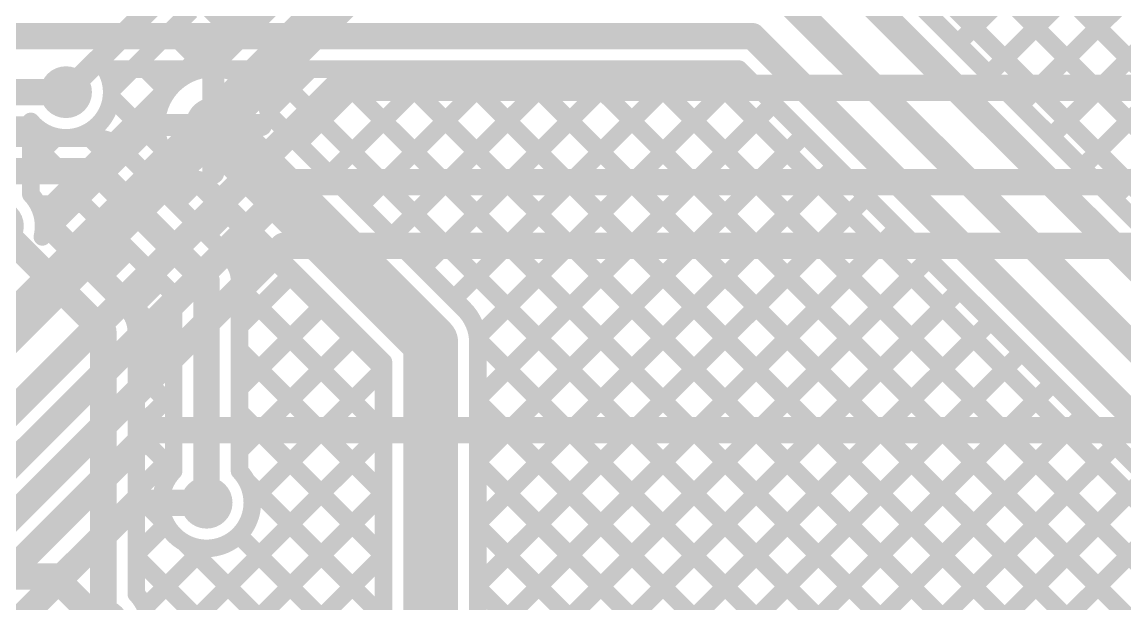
# Model space of a CAD drawing. Header units: millimetres. Extents: x -0.01 to 3.73, y -0.01 to 3.05.
# Drawn here: x 1.14 to 1.642, y 2.257 to 2.522 of the extents above; entities that cross this region are included whole.
import ezdxf

# ---------------------------------------------------------------- set-up
doc = ezdxf.new("R2010")
doc.units = ezdxf.units.MM
doc.header["$MEASUREMENT"] = 0
for name, color, linetype in [('BottomLayer', 5, 'Continuous'), ('TopLayer', 1, 'Continuous'), ('ViaHoleLayer', 16, 'Continuous')]:
    doc.layers.add(name, color=color, linetype=linetype)

msp = doc.modelspace()

# ---------------------------------------------------------------- hatches: boundary and pattern name
at = {"layer": 'BottomLayer'}
h = msp.add_hatch(color=5, dxfattribs=at)
edge = h.paths.add_edge_path()
edge.add_arc((1.16, 2.49), 0.01181, 0, 360)
h = msp.add_hatch(color=5, dxfattribs=at)
edge = h.paths.add_edge_path()
edge.add_arc((1.227, 2.475), 0.01181, 0, 360)
h = msp.add_hatch(color=5, dxfattribs=at)
edge = h.paths.add_edge_path()
edge.add_arc((1.129, 2.429), 0.01181, 0, 360)
h = msp.add_hatch(color=5, dxfattribs=at)
edge = h.paths.add_edge_path()
edge.add_arc((1.224, 2.303), 0.01181, 0, 360)
h = msp.add_hatch(color=5, dxfattribs=at)
edge = h.paths.add_edge_path()
edge.add_arc((1.177, 2.247), 0.01181, 0, 360)
at = {"layer": 'TopLayer'}
h = msp.add_hatch(color=1, dxfattribs=at)
edge = h.paths.add_edge_path()
edge.add_arc((1.16, 2.49), 0.01181, 0, 360)
h = msp.add_hatch(color=1, dxfattribs=at)
edge = h.paths.add_edge_path()
edge.add_arc((1.227, 2.475), 0.01181, 0, 360)
h = msp.add_hatch(color=1, dxfattribs=at)
edge = h.paths.add_edge_path()
edge.add_arc((1.129, 2.429), 0.01181, 0, 360)
h = msp.add_hatch(color=1, dxfattribs=at)
edge = h.paths.add_edge_path()
edge.add_arc((1.224, 2.303), 0.01181, 0, 360)
h = msp.add_hatch(color=1, dxfattribs=at)
edge = h.paths.add_edge_path()
edge.add_arc((1.177, 2.247), 0.01181, 0, 360)
at = {"layer": 'ViaHoleLayer'}
h = msp.add_hatch(color=16, dxfattribs=at)
edge = h.paths.add_edge_path()
edge.add_arc((1.16, 2.49), 0.00591, 0, 360)
h = msp.add_hatch(color=16, dxfattribs=at)
edge = h.paths.add_edge_path()
edge.add_arc((1.227, 2.475), 0.00591, 0, 360)
h = msp.add_hatch(color=16, dxfattribs=at)
edge = h.paths.add_edge_path()
edge.add_arc((1.224, 2.303), 0.00591, 0, 360)

# ---------------------------------------------------------------- linework, layer by layer
at = {"layer": 'BottomLayer'}
for points, const_width in [([(1.14902, 2.43467), (1.44694, 2.73259)], 0.008), ([(1.22592, 2.50079), (1.28554, 2.56041)], 0.008), ([(1.227, 2.475), (1.299, 2.547)], 0.02), ([(1.16, 2.49), (1.207, 2.537)], 0.01), ([(1.22035, 2.53279), (1.23913, 2.514)], 0.008), ([(1.18079, 2.49099), (1.2169, 2.5271)], 0.008), ([(1.20733, 2.51753), (1.2242, 2.50066)], 0.008), ([(1.19318, 2.50339), (1.20624, 2.49033)], 0.008), ([(1.227, 2.475), (1.227, 2.49681)], 0.01), ([(1.1083, 2.31743), (1.28288, 2.492)], 0.012), ([(1.28288, 2.492), (1.798, 2.492)], 0.012), ([(1.18067, 2.48761), (1.19671, 2.47158)], 0.008), ([(1.113, 2.361), (1.227, 2.475)], 0.02), ([(1.144, 2.44343), (1.144, 2.47669)], 0.008), ([(1.14922, 2.42409), (1.20121, 2.47608)], 0.008), ([(1.20519, 2.475), (1.227, 2.475)], 0.01), ([(1.16884, 2.47116), (1.18257, 2.45744)], 0.008), ([(1.144, 2.45793), (1.15571, 2.46964)], 0.008), ([(1.144, 2.46772), (1.16843, 2.4433)], 0.008), ([(0.973, 2.15808), (1.26392, 2.449)], 0.012), ([(1.26392, 2.449), (1.783, 2.449)], 0.012), ([(1.14912, 2.43432), (1.15428, 2.42915)], 0.008), ([(1.00519, 2.16623), (1.25896, 2.42)], 0.012), ([(1.25896, 2.42), (2.07367, 2.42)], 0.012), ([(1.03, 2.167), (1.199, 2.336)], 0.012), ([(1.199, 2.336), (1.744, 2.336)], 0.012), ([(1.057, 2.168), (1.192, 2.303)], 0.012), ([(1.192, 2.303), (1.224, 2.303)], 0.012)]:
    msp.add_lwpolyline(points, dxfattribs=dict(at, const_width=const_width))
for points, const_width in [([(1.20533, 2.51753, 1), (1.20933, 2.51753, 1)], 0.004), ([(1.23713, 2.514, 1), (1.24113, 2.514, 1)], 0.004), ([(1.19118, 2.50339, 1), (1.19518, 2.50339, 1)], 0.004), ([(1.2222, 2.50066, 1), (1.2262, 2.50066, 1)], 0.004), ([(1.22392, 2.50079, 1), (1.22792, 2.50079, 1)], 0.004), ([(1.22392, 2.50079, 1), (1.22792, 2.50079, 1)], 0.004), ([(1.2245, 2.49681, 1), (1.2295, 2.49681, 1)], 0.005), ([(1.27988, 2.492, 1), (1.28588, 2.492, 1)], 0.006), ([(1.27988, 2.492, 1), (1.28588, 2.492, 1)], 0.006), ([(1.1575, 2.49, 1), (1.1625, 2.49, 1)], 0.005), ([(1.17867, 2.48761, 1), (1.18267, 2.48761, 1)], 0.004), ([(1.17879, 2.49099, 1), (1.18279, 2.49099, 1)], 0.004), ([(1.17881, 2.49, 1), (1.18281, 2.49, 1)], 0.004), ([(1.20424, 2.49033, 1), (1.20824, 2.49033, 1)], 0.004), ([(1.142, 2.47669, 1), (1.146, 2.47669, 1)], 0.004), ([(1.142, 2.47669, 1), (1.146, 2.47669, 1)], 0.004), ([(1.19921, 2.47608, 1), (1.20321, 2.47608, 1)], 0.004), ([(1.19921, 2.47608, 1), (1.20321, 2.47608, 1)], 0.004), ([(1.20269, 2.475, 1), (1.20769, 2.475, 1)], 0.005), ([(1.222, 2.475, 1), (1.232, 2.475, 1)], 0.01), ([(1.222, 2.475, 1), (1.232, 2.475, 1)], 0.01), ([(1.2245, 2.475, 1), (1.2295, 2.475, 1)], 0.005), ([(1.2245, 2.475, 1), (1.2295, 2.475, 1)], 0.005), ([(1.16684, 2.47116, 1), (1.17084, 2.47116, 1)], 0.004), ([(1.19471, 2.47158, 1), (1.19871, 2.47158, 1)], 0.004), ([(1.142, 2.46772, 1), (1.146, 2.46772, 1)], 0.004), ([(1.15371, 2.46964, 1), (1.15771, 2.46964, 1)], 0.004), ([(1.142, 2.45793, 1), (1.146, 2.45793, 1)], 0.004), ([(1.18057, 2.45744, 1), (1.18457, 2.45744, 1)], 0.004), ([(1.26092, 2.449, 1), (1.26692, 2.449, 1)], 0.006), ([(1.26092, 2.449, 1), (1.26692, 2.449, 1)], 0.006), ([(1.142, 2.44343, 1), (1.146, 2.44343, 1)], 0.004), ([(1.142, 2.44343, 1), (1.146, 2.44343, 1)], 0.004), ([(1.16643, 2.4433, 1), (1.17043, 2.4433, 1)], 0.004), ([(1.14702, 2.43467, 1), (1.15102, 2.43467, 1)], 0.004), ([(1.14712, 2.43432, 1), (1.15112, 2.43432, 1)], 0.004), ([(1.14781, 2.429, 1), (1.15181, 2.429, 1)], 0.004), ([(1.14781, 2.429, 1), (1.15181, 2.429, 1)], 0.004), ([(1.15228, 2.42915, 1), (1.15628, 2.42915, 1)], 0.004), ([(1.14722, 2.42409, 1), (1.15122, 2.42409, 1)], 0.004), ([(1.14722, 2.42409, 1), (1.15122, 2.42409, 1)], 0.004), ([(1.25596, 2.42, 1), (1.26196, 2.42, 1)], 0.006), ([(1.25596, 2.42, 1), (1.26196, 2.42, 1)], 0.006), ([(1.196, 2.336, 1), (1.202, 2.336, 1)], 0.006), ([(1.196, 2.336, 1), (1.202, 2.336, 1)], 0.006), ([(1.189, 2.303, 1), (1.195, 2.303, 1)], 0.006), ([(1.189, 2.303, 1), (1.195, 2.303, 1)], 0.006), ([(1.221, 2.303, 1), (1.227, 2.303, 1)], 0.006)]:
    msp.add_lwpolyline(points, format="xyb", close=True, dxfattribs=dict(at, const_width=const_width))
at = {"layer": 'BottomLayer', "const_width": 0.008}
for points in [[(1.20121, 2.47608, -0.389865), (1.22592, 2.50079)], [(1.18081, 2.49, -0.701824), (1.144, 2.47669)], [(1.144, 2.44343, -0.193845), (1.14981, 2.429)], [(1.14981, 2.429, -0.059558), (1.14922, 2.42409)]]:
    msp.add_lwpolyline(points, format="xyb", dxfattribs=at)
at = {"layer": 'TopLayer'}
for points, const_width in [([(1.47155, 2.621), (1.903, 2.18955)], 0.008), ([(1.49983, 2.621), (1.903, 2.21783)], 0.008), ([(1.52812, 2.621), (1.76246, 2.38666)], 0.008), ([(1.56599, 2.51222), (1.67477, 2.621)], 0.008), ([(1.58013, 2.49808), (1.70305, 2.621)], 0.008), ([(1.59427, 2.48394), (1.73133, 2.621)], 0.008), ([(1.60842, 2.4698), (1.75962, 2.621)], 0.008), ([(1.48861, 2.5896), (1.72141, 2.35681)], 0.008), ([(1.478, 2.579), (1.721, 2.336)], 0.012), ([(1.62256, 2.45566), (1.72602, 2.55912)], 0.008), ([(1.47301, 2.54699), (1.73677, 2.28323)], 0.012), ([(1.6367, 2.44151), (1.72687, 2.53169)], 0.008), ([(0.99965, 2.5155), (1.4725, 2.5155)], 0.012), ([(1.4725, 2.5155), (1.7, 2.288)], 0.012), ([(1.17797, 2.5005), (1.22298, 2.5005)], 0.008), ([(1.18036, 2.49429), (1.18657, 2.5005)], 0.008), ([(1.1814, 2.46705), (1.21485, 2.5005)], 0.008), ([(1.19607, 2.5005), (1.20624, 2.49033)], 0.008), ([(1.227, 2.475), (1.227, 2.49681)], 0.01), ([(1.23102, 2.5005), (1.46629, 2.5005)], 0.008), ([(1.23996, 2.49732), (1.24313, 2.5005)], 0.008), ([(1.25207, 2.48115), (1.27142, 2.5005)], 0.008), ([(1.25264, 2.5005), (1.61514, 2.138)], 0.008), ([(1.26581, 2.4666), (1.2997, 2.5005)], 0.008), ([(1.27995, 2.45246), (1.32799, 2.5005)], 0.008), ([(1.28093, 2.5005), (1.64342, 2.138)], 0.008), ([(1.29409, 2.43832), (1.35627, 2.5005)], 0.008), ([(1.30823, 2.42417), (1.38456, 2.5005)], 0.008), ([(1.30921, 2.5005), (1.67171, 2.138)], 0.008), ([(1.32237, 2.41003), (1.41284, 2.5005)], 0.008), ([(1.33652, 2.39589), (1.44112, 2.5005)], 0.008), ([(1.3375, 2.5005), (1.685, 2.15299)], 0.008), ([(1.34736, 2.37845), (1.46785, 2.49894)], 0.008), ([(1.36578, 2.5005), (1.685, 2.18128)], 0.008), ([(1.39406, 2.5005), (1.685, 2.20956)], 0.008), ([(1.42235, 2.5005), (1.685, 2.23784)], 0.008), ([(1.45063, 2.5005), (1.685, 2.26613)], 0.008), ([(1.46629, 2.5005), (1.685, 2.28179)], 0.008), ([(1.06, 2.49), (1.16, 2.49)], 0.012), ([(1.18067, 2.48761), (1.20315, 2.46514)], 0.008), ([(1.227, 2.475), (1.326, 2.376)], 0.025), ([(1.3475, 2.3503), (1.48199, 2.4848)], 0.008), ([(1.20519, 2.475), (1.227, 2.475)], 0.01), ([(1.227, 2.475), (1.24881, 2.475)], 0.01), ([(1.227, 2.45319), (1.227, 2.475)], 0.01), ([(1.2523, 2.4801), (1.3412, 2.3912)], 0.008), ([(1.07632, 2.475), (1.14557, 2.475)], 0.008), ([(1.13672, 2.475), (1.14272, 2.469)], 0.008), ([(1.16884, 2.47116), (1.171, 2.469)], 0.008), ([(1.12, 2.469), (1.174, 2.469)], 0.008), ([(1.3475, 2.32202), (1.49613, 2.47065)], 0.008), ([(1.18461, 2.4646), (1.2346, 2.41461)], 0.008), ([(1.19593, 2.45329), (1.20468, 2.46204)], 0.008), ([(1.12, 2.454), (1.174, 2.454)], 0.012), ([(1.174, 2.454), (1.224, 2.404)], 0.012), ([(1.3475, 2.29373), (1.51028, 2.45651)], 0.008), ([(1.21714, 2.45115), (1.3045, 2.36379)], 0.008), ([(1.21007, 2.43915), (1.22085, 2.44993)], 0.008), ([(1.2219, 2.4497), (1.3045, 2.36709)], 0.008), ([(1.3475, 2.26545), (1.52442, 2.44237)], 0.008), ([(1.14725, 2.439), (1.16779, 2.439)], 0.008), ([(1.14902, 2.43467), (1.15335, 2.439)], 0.008), ([(1.16779, 2.439), (1.209, 2.39779)], 0.008), ([(1.22421, 2.425), (1.2354, 2.43619)], 0.008), ([(1.129, 2.429), (1.177, 2.381)], 0.012), ([(1.14912, 2.43432), (1.209, 2.37444)], 0.008), ([(1.16093, 2.41829), (1.17471, 2.43207)], 0.008), ([(1.14981, 2.42941), (1.1876, 2.39161)], 0.008), ([(1.3475, 2.23717), (1.53856, 2.42823)], 0.008), ([(1.23767, 2.41018), (1.24954, 2.42205)], 0.008), ([(1.17507, 2.40415), (1.18885, 2.41793)], 0.008), ([(1.35062, 2.212), (1.5527, 2.41408)], 0.008), ([(1.224, 2.303), (1.224, 2.404)], 0.012), ([(1.239, 2.38322), (1.26368, 2.40791)], 0.008), ([(1.18909, 2.38988), (1.203, 2.40379)], 0.008), ([(1.239, 2.31743), (1.239, 2.404)], 0.008), ([(1.239, 2.401), (1.3045, 2.3355)], 0.008), ([(1.209, 2.31743), (1.209, 2.39779)], 0.008), ([(1.3789, 2.212), (1.56684, 2.39994)], 0.008), ([(1.239, 2.35494), (1.27783, 2.39377)], 0.008), ([(1.40719, 2.212), (1.58099, 2.3858)], 0.008), ([(1.177, 2.247), (1.177, 2.381)], 0.012), ([(1.192, 2.36451), (1.209, 2.38151)], 0.008), ([(1.192, 2.26143), (1.192, 2.381)], 0.008), ([(1.326, 2.177), (1.326, 2.376)], 0.025), ([(1.239, 2.32666), (1.29197, 2.37963)], 0.008), ([(1.34745, 2.3774), (1.58685, 2.138)], 0.008), ([(1.3475, 2.212), (1.3475, 2.376)], 0.008), ([(1.239, 2.37272), (1.3045, 2.30722)], 0.008), ([(1.43547, 2.212), (1.59513, 2.37166)], 0.008), ([(1.3045, 2.212), (1.3045, 2.36709)], 0.008), ([(1.192, 2.36315), (1.209, 2.34615)], 0.008), ([(1.24478, 2.30415), (1.3045, 2.36387)], 0.008), ([(1.46101, 2.20926), (1.60927, 2.35752)], 0.008), ([(1.192, 2.33622), (1.209, 2.35322)], 0.008), ([(1.3475, 2.34907), (1.568, 2.12857)], 0.008), ([(1.239, 2.34444), (1.3045, 2.27894)], 0.008), ([(1.47572, 2.19568), (1.62341, 2.34337)], 0.008), ([(1.19991, 2.231), (1.3045, 2.33559)], 0.008), ([(1.192, 2.33487), (1.209, 2.31787)], 0.008), ([(1.48877, 2.18045), (1.63756, 2.32923)], 0.008), ([(1.192, 2.30794), (1.209, 2.32494)], 0.008), ([(1.3475, 2.32079), (1.45744, 2.21085)], 0.008), ([(1.24237, 2.31278), (1.3045, 2.25065)], 0.008), ([(1.49161, 2.155), (1.6517, 2.31509)], 0.008), ([(1.192, 2.30658), (1.20596, 2.29262)], 0.008), ([(1.23398, 2.23679), (1.3045, 2.3073)], 0.008), ([(1.51191, 2.14701), (1.66584, 2.30095)], 0.008), ([(1.192, 2.27966), (1.20561, 2.29326)], 0.008), ([(1.3475, 2.2925), (1.428, 2.212)], 0.008), ([(1.23865, 2.28822), (1.3045, 2.22237)], 0.008), ([(1.19604, 2.25541), (1.22285, 2.28222)], 0.008), ([(1.21362, 2.28496), (1.28658, 2.212)], 0.008), ([(1.192, 2.2783), (1.23354, 2.23676)], 0.008), ([(1.25259, 2.22711), (1.3045, 2.27902)], 0.008), ([(0.94256, 2.26943), (1.15457, 2.26943)], 0.012), ([(1.15457, 2.26943), (1.177, 2.247)], 0.012), ([(1.3475, 2.26422), (1.39972, 2.212)], 0.008)]:
    msp.add_lwpolyline(points, dxfattribs=dict(at, const_width=const_width))
for points, const_width in [([(1.4695, 2.5155, 1), (1.4755, 2.5155, 1)], 0.006), ([(1.4695, 2.5155, 1), (1.4755, 2.5155, 1)], 0.006), ([(1.56399, 2.51222, 1), (1.56799, 2.51222, 1)], 0.004), ([(1.17597, 2.5005, 1), (1.17997, 2.5005, 1)], 0.004), ([(1.17597, 2.5005, 1), (1.17997, 2.5005, 1)], 0.004), ([(1.18457, 2.5005, 1), (1.18857, 2.5005, 1)], 0.004), ([(1.19407, 2.5005, 1), (1.19807, 2.5005, 1)], 0.004), ([(1.21285, 2.5005, 1), (1.21685, 2.5005, 1)], 0.004), ([(1.22098, 2.5005, 1), (1.22498, 2.5005, 1)], 0.004), ([(1.22098, 2.5005, 1), (1.22498, 2.5005, 1)], 0.004), ([(1.2245, 2.49681, 1), (1.2295, 2.49681, 1)], 0.005), ([(1.22902, 2.5005, 1), (1.23302, 2.5005, 1)], 0.004), ([(1.22902, 2.5005, 1), (1.23302, 2.5005, 1)], 0.004), ([(1.23796, 2.49732, 1), (1.24196, 2.49732, 1)], 0.004), ([(1.24113, 2.5005, 1), (1.24513, 2.5005, 1)], 0.004), ([(1.25064, 2.5005, 1), (1.25464, 2.5005, 1)], 0.004), ([(1.26942, 2.5005, 1), (1.27342, 2.5005, 1)], 0.004), ([(1.27893, 2.5005, 1), (1.28293, 2.5005, 1)], 0.004), ([(1.2977, 2.5005, 1), (1.3017, 2.5005, 1)], 0.004), ([(1.30721, 2.5005, 1), (1.31121, 2.5005, 1)], 0.004), ([(1.32599, 2.5005, 1), (1.32999, 2.5005, 1)], 0.004), ([(1.3355, 2.5005, 1), (1.3395, 2.5005, 1)], 0.004), ([(1.35427, 2.5005, 1), (1.35827, 2.5005, 1)], 0.004), ([(1.36378, 2.5005, 1), (1.36778, 2.5005, 1)], 0.004), ([(1.38256, 2.5005, 1), (1.38656, 2.5005, 1)], 0.004), ([(1.39206, 2.5005, 1), (1.39606, 2.5005, 1)], 0.004), ([(1.41084, 2.5005, 1), (1.41484, 2.5005, 1)], 0.004), ([(1.42035, 2.5005, 1), (1.42435, 2.5005, 1)], 0.004), ([(1.43912, 2.5005, 1), (1.44312, 2.5005, 1)], 0.004), ([(1.44863, 2.5005, 1), (1.45263, 2.5005, 1)], 0.004), ([(1.46429, 2.5005, 1), (1.46829, 2.5005, 1)], 0.004), ([(1.46429, 2.5005, 1), (1.46829, 2.5005, 1)], 0.004), ([(1.46585, 2.49894, 1), (1.46985, 2.49894, 1)], 0.004), ([(1.57813, 2.49808, 1), (1.58213, 2.49808, 1)], 0.004), ([(1.157, 2.49, 1), (1.163, 2.49, 1)], 0.006), ([(1.17836, 2.49429, 1), (1.18236, 2.49429, 1)], 0.004), ([(1.17867, 2.48761, 1), (1.18267, 2.48761, 1)], 0.004), ([(1.17881, 2.49, 1), (1.18281, 2.49, 1)], 0.004), ([(1.17881, 2.49, 1), (1.18281, 2.49, 1)], 0.004), ([(1.20424, 2.49033, 1), (1.20824, 2.49033, 1)], 0.004), ([(1.22075, 2.475, 1), (1.23325, 2.475, 1)], 0.0125), ([(1.25007, 2.48115, 1), (1.25407, 2.48115, 1)], 0.004), ([(1.47999, 2.4848, 1), (1.48399, 2.4848, 1)], 0.004), ([(1.59227, 2.48394, 1), (1.59627, 2.48394, 1)], 0.004), ([(1.20269, 2.475, 1), (1.20769, 2.475, 1)], 0.005), ([(1.2245, 2.475, 1), (1.2295, 2.475, 1)], 0.005), ([(1.2245, 2.475, 1), (1.2295, 2.475, 1)], 0.005), ([(1.2245, 2.475, 1), (1.2295, 2.475, 1)], 0.005), ([(1.2245, 2.475, 1), (1.2295, 2.475, 1)], 0.005), ([(1.24631, 2.475, 1), (1.25131, 2.475, 1)], 0.005), ([(1.2503, 2.4801, 1), (1.2543, 2.4801, 1)], 0.004), ([(1.2503, 2.4801, 1), (1.2543, 2.4801, 1)], 0.004), ([(1.13472, 2.475, 1), (1.13872, 2.475, 1)], 0.004), ([(1.14357, 2.475, 1), (1.14757, 2.475, 1)], 0.004), ([(1.14357, 2.475, 1), (1.14757, 2.475, 1)], 0.004), ([(1.16684, 2.47116, 1), (1.17084, 2.47116, 1)], 0.004), ([(1.14072, 2.469, 1), (1.14472, 2.469, 1)], 0.004), ([(1.169, 2.469, 1), (1.173, 2.469, 1)], 0.004), ([(1.172, 2.469, 1), (1.176, 2.469, 1)], 0.004), ([(1.172, 2.469, 1), (1.176, 2.469, 1)], 0.004), ([(1.172, 2.469, 1), (1.176, 2.469, 1)], 0.004), ([(1.1794, 2.46705, 1), (1.1834, 2.46705, 1)], 0.004), ([(1.26381, 2.4666, 1), (1.26781, 2.4666, 1)], 0.004), ([(1.49413, 2.47065, 1), (1.49813, 2.47065, 1)], 0.004), ([(1.60642, 2.4698, 1), (1.61042, 2.4698, 1)], 0.004), ([(1.1826, 2.46461, 1), (1.1866, 2.46461, 1)], 0.004), ([(1.18261, 2.46461, 1), (1.18661, 2.46461, 1)], 0.004), ([(1.18261, 2.4646, 1), (1.18661, 2.4646, 1)], 0.004), ([(1.20115, 2.46514, 1), (1.20515, 2.46514, 1)], 0.004), ([(1.20268, 2.46204, 1), (1.20668, 2.46204, 1)], 0.004), ([(1.171, 2.454, 1), (1.177, 2.454, 1)], 0.006), ([(1.171, 2.454, 1), (1.177, 2.454, 1)], 0.006), ([(1.50828, 2.45651, 1), (1.51228, 2.45651, 1)], 0.004), ([(1.19393, 2.45329, 1), (1.19793, 2.45329, 1)], 0.004), ([(1.21514, 2.45115, 1), (1.21914, 2.45115, 1)], 0.004), ([(1.2245, 2.45319, 1), (1.2295, 2.45319, 1)], 0.005), ([(1.27795, 2.45246, 1), (1.28195, 2.45246, 1)], 0.004), ([(1.62056, 2.45566, 1), (1.62456, 2.45566, 1)], 0.004), ([(1.21885, 2.44993, 1), (1.22285, 2.44993, 1)], 0.004), ([(1.2199, 2.4497, 1), (1.2239, 2.4497, 1)], 0.004), ([(1.2199, 2.4497, 1), (1.2239, 2.4497, 1)], 0.004), ([(1.52242, 2.44237, 1), (1.52642, 2.44237, 1)], 0.004), ([(1.6347, 2.44151, 1), (1.6387, 2.44151, 1)], 0.004), ([(1.14525, 2.439, 1), (1.14925, 2.439, 1)], 0.004), ([(1.14525, 2.439, 1), (1.14925, 2.439, 1)], 0.004), ([(1.15135, 2.439, 1), (1.15535, 2.439, 1)], 0.004), ([(1.16579, 2.439, 1), (1.16979, 2.439, 1)], 0.004), ([(1.16579, 2.439, 1), (1.16979, 2.439, 1)], 0.004), ([(1.20807, 2.43915, 1), (1.21207, 2.43915, 1)], 0.004), ([(1.2334, 2.43619, 1), (1.2374, 2.43619, 1)], 0.004), ([(1.29209, 2.43832, 1), (1.29609, 2.43832, 1)], 0.004), ([(1.14702, 2.43467, 1), (1.15102, 2.43467, 1)], 0.004), ([(1.14712, 2.43432, 1), (1.15112, 2.43432, 1)], 0.004), ([(1.17271, 2.43207, 1), (1.17671, 2.43207, 1)], 0.004), ([(1.14781, 2.42941, 1), (1.15181, 2.42941, 1)], 0.004), ([(1.14781, 2.42941, 1), (1.15181, 2.42941, 1)], 0.004), ([(1.53656, 2.42823, 1), (1.54056, 2.42823, 1)], 0.004), ([(1.22221, 2.425, 1), (1.22621, 2.425, 1)], 0.004), ([(1.24754, 2.42205, 1), (1.25154, 2.42205, 1)], 0.004), ([(1.30623, 2.42417, 1), (1.31023, 2.42417, 1)], 0.004), ([(1.15893, 2.41829, 1), (1.16293, 2.41829, 1)], 0.004), ([(1.18685, 2.41793, 1), (1.19085, 2.41793, 1)], 0.004), ([(1.2326, 2.41461, 1), (1.2366, 2.41461, 1)], 0.004), ([(1.23261, 2.41461, 1), (1.23661, 2.41461, 1)], 0.004), ([(1.23261, 2.4146, 1), (1.23661, 2.4146, 1)], 0.004), ([(1.5507, 2.41408, 1), (1.5547, 2.41408, 1)], 0.004), ([(1.221, 2.404, 1), (1.227, 2.404, 1)], 0.006), ([(1.221, 2.404, 1), (1.227, 2.404, 1)], 0.006), ([(1.23567, 2.41018, 1), (1.23967, 2.41018, 1)], 0.004), ([(1.26168, 2.40791, 1), (1.26568, 2.40791, 1)], 0.004), ([(1.32037, 2.41003, 1), (1.32437, 2.41003, 1)], 0.004), ([(1.17307, 2.40415, 1), (1.17707, 2.40415, 1)], 0.004), ([(1.201, 2.40379, 1), (1.205, 2.40379, 1)], 0.004), ([(1.237, 2.404, 1), (1.241, 2.404, 1)], 0.004), ([(1.237, 2.404, 1), (1.241, 2.404, 1)], 0.004), ([(1.237, 2.404, 1), (1.241, 2.404, 1)], 0.004), ([(1.237, 2.401, 1), (1.241, 2.401, 1)], 0.004), ([(1.207, 2.39779, 1), (1.211, 2.39779, 1)], 0.004), ([(1.207, 2.39779, 1), (1.211, 2.39779, 1)], 0.004), ([(1.33452, 2.39589, 1), (1.33852, 2.39589, 1)], 0.004), ([(1.56484, 2.39994, 1), (1.56884, 2.39994, 1)], 0.004), ([(1.1856, 2.39161, 1), (1.1896, 2.39161, 1)], 0.004), ([(1.18561, 2.39161, 1), (1.18961, 2.39161, 1)], 0.004), ([(1.18561, 2.3916, 1), (1.18961, 2.3916, 1)], 0.004), ([(1.27583, 2.39377, 1), (1.27983, 2.39377, 1)], 0.004), ([(1.3392, 2.3912, 1), (1.3432, 2.3912, 1)], 0.004), ([(1.3392, 2.3912, 1), (1.3432, 2.3912, 1)], 0.004), ([(1.3392, 2.3912, 1), (1.3432, 2.3912, 1)], 0.004), ([(1.18709, 2.38988, 1), (1.19109, 2.38988, 1)], 0.004), ([(1.57899, 2.3858, 1), (1.58299, 2.3858, 1)], 0.004), ([(1.174, 2.381, 1), (1.18, 2.381, 1)], 0.006), ([(1.174, 2.381, 1), (1.18, 2.381, 1)], 0.006), ([(1.19, 2.381, 1), (1.194, 2.381, 1)], 0.004), ([(1.19, 2.381, 1), (1.194, 2.381, 1)], 0.004), ([(1.19, 2.381, 1), (1.194, 2.381, 1)], 0.004), ([(1.207, 2.38151, 1), (1.211, 2.38151, 1)], 0.004), ([(1.237, 2.38322, 1), (1.241, 2.38322, 1)], 0.004), ([(1.31975, 2.376, 1), (1.33225, 2.376, 1)], 0.0125), ([(1.31975, 2.376, 1), (1.33225, 2.376, 1)], 0.0125), ([(1.28997, 2.37963, 1), (1.29397, 2.37963, 1)], 0.004), ([(1.34536, 2.37845, 1), (1.34936, 2.37845, 1)], 0.004), ([(1.34545, 2.3774, 1), (1.34945, 2.3774, 1)], 0.004), ([(1.3455, 2.376, 1), (1.3495, 2.376, 1)], 0.004), ([(1.3455, 2.376, 1), (1.3495, 2.376, 1)], 0.004), ([(1.3455, 2.376, 1), (1.3495, 2.376, 1)], 0.004), ([(1.207, 2.37444, 1), (1.211, 2.37444, 1)], 0.004), ([(1.237, 2.37272, 1), (1.241, 2.37272, 1)], 0.004), ([(1.59313, 2.37166, 1), (1.59713, 2.37166, 1)], 0.004), ([(1.3025, 2.36709, 1), (1.3065, 2.36709, 1)], 0.004), ([(1.3025, 2.36709, 1), (1.3065, 2.36709, 1)], 0.004), ([(1.19, 2.36451, 1), (1.194, 2.36451, 1)], 0.004), ([(1.19, 2.36315, 1), (1.194, 2.36315, 1)], 0.004), ([(1.3025, 2.36387, 1), (1.3065, 2.36387, 1)], 0.004), ([(1.3025, 2.36379, 1), (1.3065, 2.36379, 1)], 0.004), ([(1.60727, 2.35752, 1), (1.61127, 2.35752, 1)], 0.004), ([(1.207, 2.35322, 1), (1.211, 2.35322, 1)], 0.004), ([(1.237, 2.35494, 1), (1.241, 2.35494, 1)], 0.004), ([(1.207, 2.34615, 1), (1.211, 2.34615, 1)], 0.004), ([(1.3455, 2.3503, 1), (1.3495, 2.3503, 1)], 0.004), ([(1.3455, 2.34907, 1), (1.3495, 2.34907, 1)], 0.004), ([(1.237, 2.34444, 1), (1.241, 2.34444, 1)], 0.004), ([(1.62141, 2.34337, 1), (1.62541, 2.34337, 1)], 0.004), ([(1.19, 2.33622, 1), (1.194, 2.33622, 1)], 0.004), ([(1.3025, 2.33559, 1), (1.3065, 2.33559, 1)], 0.004), ([(1.3025, 2.3355, 1), (1.3065, 2.3355, 1)], 0.004), ([(1.19, 2.33487, 1), (1.194, 2.33487, 1)], 0.004), ([(1.237, 2.32666, 1), (1.241, 2.32666, 1)], 0.004), ([(1.63556, 2.32923, 1), (1.63956, 2.32923, 1)], 0.004), ([(1.207, 2.32494, 1), (1.211, 2.32494, 1)], 0.004), ([(1.3455, 2.32202, 1), (1.3495, 2.32202, 1)], 0.004), ([(1.3455, 2.32079, 1), (1.3495, 2.32079, 1)], 0.004), ([(1.207, 2.31787, 1), (1.211, 2.31787, 1)], 0.004), ([(1.207, 2.31743, 1), (1.211, 2.31743, 1)], 0.004), ([(1.207, 2.31743, 1), (1.211, 2.31743, 1)], 0.004), ([(1.237, 2.31743, 1), (1.241, 2.31743, 1)], 0.004), ([(1.237, 2.31743, 1), (1.241, 2.31743, 1)], 0.004), ([(1.24037, 2.31278, 1), (1.24437, 2.31278, 1)], 0.004), ([(1.19, 2.30794, 1), (1.194, 2.30794, 1)], 0.004), ([(1.19, 2.30658, 1), (1.194, 2.30658, 1)], 0.004), ([(1.3025, 2.3073, 1), (1.3065, 2.3073, 1)], 0.004), ([(1.3025, 2.30722, 1), (1.3065, 2.30722, 1)], 0.004), ([(1.221, 2.303, 1), (1.227, 2.303, 1)], 0.006), ([(1.24278, 2.30415, 1), (1.24678, 2.30415, 1)], 0.004), ([(1.24281, 2.303, 1), (1.24681, 2.303, 1)], 0.004), ([(1.24281, 2.303, 1), (1.24681, 2.303, 1)], 0.004), ([(1.20361, 2.29326, 1), (1.20761, 2.29326, 1)], 0.004), ([(1.20396, 2.29262, 1), (1.20796, 2.29262, 1)], 0.004), ([(1.3455, 2.29373, 1), (1.3495, 2.29373, 1)], 0.004), ([(1.3455, 2.2925, 1), (1.3495, 2.2925, 1)], 0.004), ([(1.23665, 2.28822, 1), (1.24065, 2.28822, 1)], 0.004), ([(1.21162, 2.28496, 1), (1.21562, 2.28496, 1)], 0.004), ([(1.22085, 2.28222, 1), (1.22485, 2.28222, 1)], 0.004), ([(1.19, 2.27966, 1), (1.194, 2.27966, 1)], 0.004), ([(1.19, 2.2783, 1), (1.194, 2.2783, 1)], 0.004), ([(1.3025, 2.27902, 1), (1.3065, 2.27902, 1)], 0.004), ([(1.3025, 2.27894, 1), (1.3065, 2.27894, 1)], 0.004), ([(1.15157, 2.26943, 1), (1.15757, 2.26943, 1)], 0.006), ([(1.15157, 2.26943, 1), (1.15757, 2.26943, 1)], 0.006), ([(1.3455, 2.26545, 1), (1.3495, 2.26545, 1)], 0.004), ([(1.19, 2.26143, 1), (1.194, 2.26143, 1)], 0.004), ([(1.19, 2.26143, 1), (1.194, 2.26143, 1)], 0.004), ([(1.3455, 2.26422, 1), (1.3495, 2.26422, 1)], 0.004), ([(1.19404, 2.25541, 1), (1.19804, 2.25541, 1)], 0.004)]:
    msp.add_lwpolyline(points, format="xyb", close=True, dxfattribs=dict(at, const_width=const_width))
at = {"layer": 'TopLayer', "const_width": 0.008}
for points in [[(1.17797, 2.5005, -0.132933), (1.18081, 2.49)], [(1.2219, 2.4497, -0.836389), (1.22298, 2.5005)], [(1.23102, 2.5005, -0.313549), (1.2523, 2.4801)], [(1.18081, 2.49, -0.661143), (1.14557, 2.475)], [(1.174, 2.469, -0.198912), (1.18461, 2.46461)], [(1.174, 2.469, -0.198764), (1.1846, 2.46461)], [(1.14725, 2.439, -0.121017), (1.14981, 2.42941)], [(1.23461, 2.41461, -0.198912), (1.239, 2.404)], [(1.23461, 2.4146, -0.198764), (1.239, 2.404)], [(1.18761, 2.39161, -0.198912), (1.192, 2.381)], [(1.18761, 2.3916, -0.198764), (1.192, 2.381)], [(1.3412, 2.3912, -0.198912), (1.3475, 2.376)], [(1.3412, 2.3912, -0.198912), (1.3475, 2.376)], [(1.24481, 2.303, -1.480911), (1.209, 2.31743)], [(1.239, 2.31743, -0.193845), (1.24481, 2.303)], [(1.192, 2.26143, -0.193845), (1.19781, 2.247)]]:
    msp.add_lwpolyline(points, format="xyb", dxfattribs=at)

doc.saveas('drawing.dxf')
